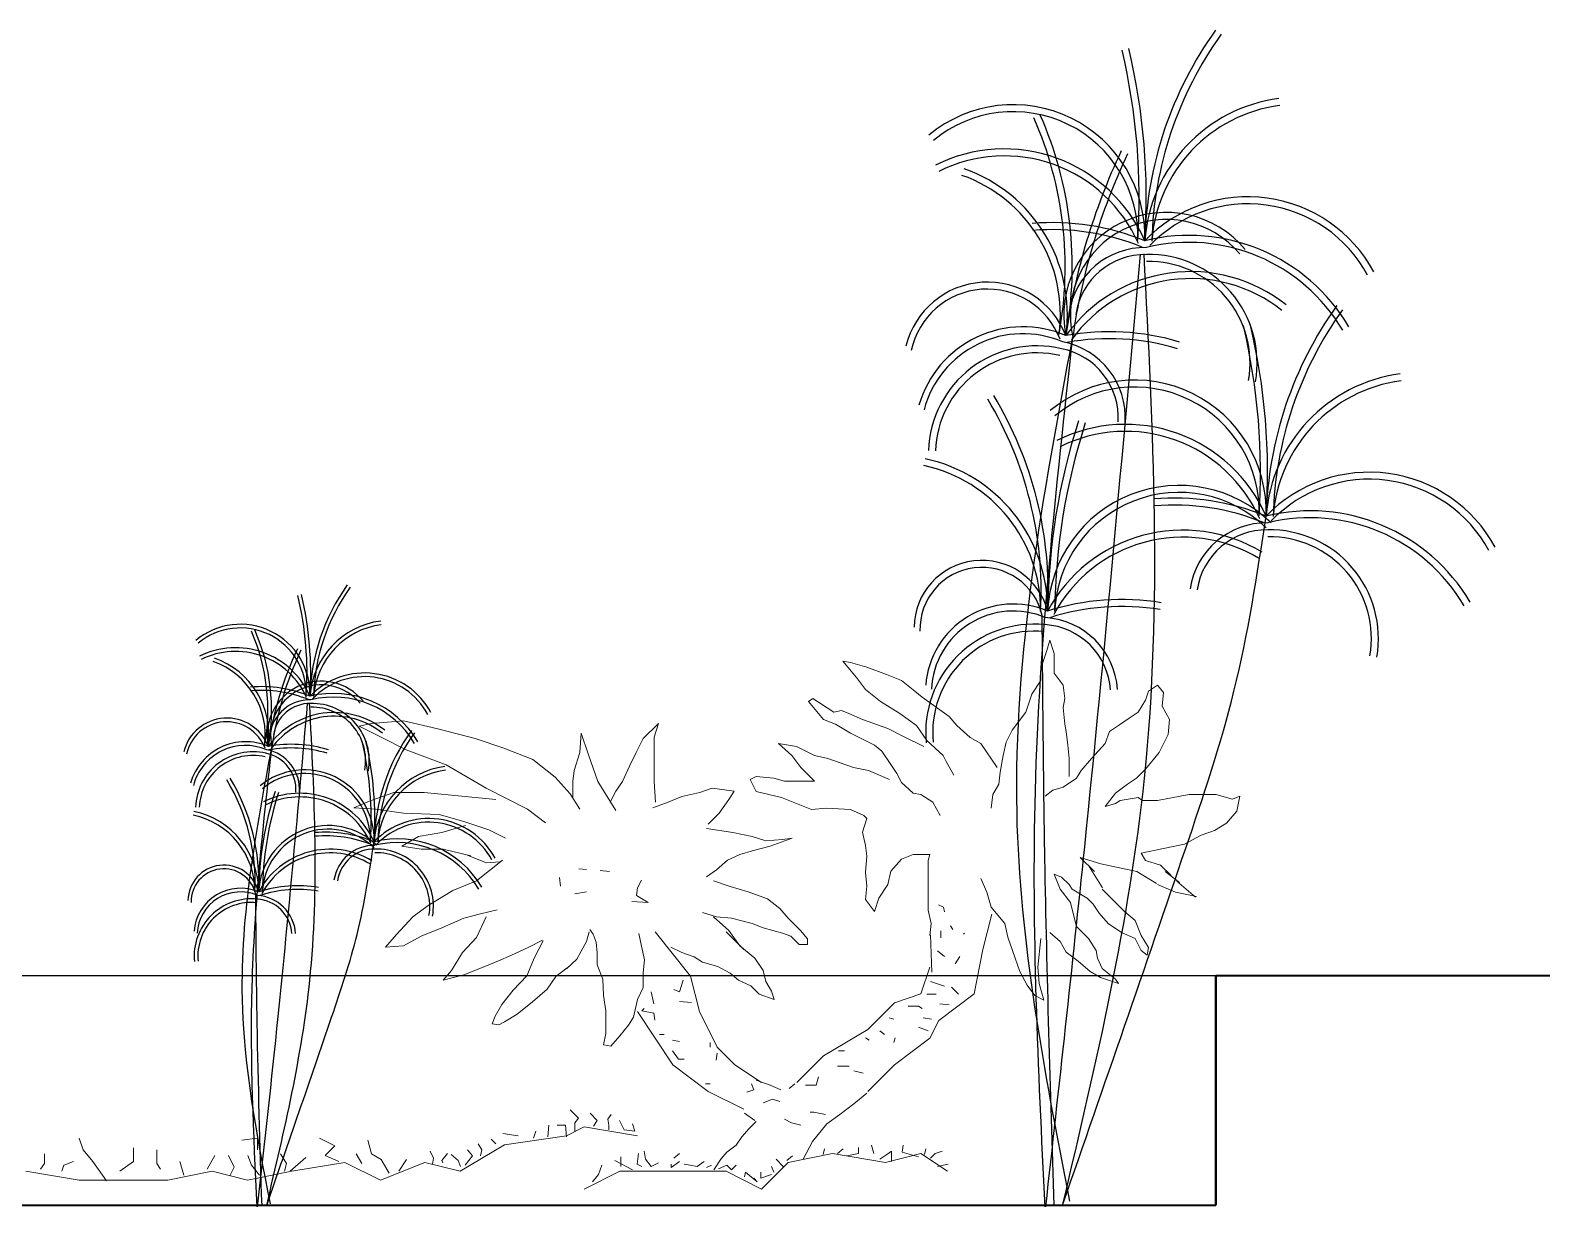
# Model space of a CAD drawing. Header units: metres. Extents: x 2330 to 2661, y 695 to 924.
# Drawn here: x 2599.136 to 2602.431, y 869.188 to 871.752 of the extents above; entities that cross this region are included whole.
import ezdxf

# ---------------------------------------------------------------- set-up
doc = ezdxf.new("R2010")
doc.units = ezdxf.units.M
doc.header["$LTSCALE"] = 20
doc.layers.add('Aux3', color=7, linetype='Continuous', true_color=0xa85400)
doc.layers.add('Columns', color=30, linetype='Continuous', lineweight=40)
doc.layers.add('Green', color=116, linetype='Continuous', lineweight=5)
doc.layers.add('Tree and Others', color=74, linetype='Continuous')

msp = doc.modelspace()

# ---------------------------------------------------------------- linework, layer by layer
at = {"layer": 'Aux3'}
for points in [[(2601.3874, 869.1941), (2601.5653, 870.1223), (2601.5644, 871.2646)], [(2601.3874, 869.1941), (2601.6552, 869.9696), (2601.7604, 870.3114), (2601.8304, 870.6931)], [(2599.6517, 869.1913), (2599.7457, 869.6819), (2599.7452, 870.2856)], [(2599.6517, 869.1913), (2599.7932, 869.6012), (2599.8488, 869.7818), (2599.8858, 869.9836)]]:
    msp.add_spline(points, degree=3, dxfattribs=at)
for points, knots in [([(2601.3501, 869.1884), (2601.3791, 869.4497), (2601.4556, 870.1404), (2601.5177, 870.8325), (2601.5563, 871.2629)], [1.099283, 1.099283, 1.099283, 1.099283, 104.727292, 275.084321, 275.084321, 275.084321, 275.084321]), ([(2601.4026, 869.2006), (2601.3474, 869.4825), (2601.2273, 870.109), (2601.3445, 870.7379), (2601.409, 871.0838)], [2.676995, 2.676995, 2.676995, 2.676995, 114.938305, 252.152892, 252.152892, 252.152892, 252.152892]), ([(2601.3485, 869.1882), (2601.3338, 869.4903), (2601.3033, 870.1236), (2601.3727, 870.754), (2601.409, 871.0838)], [1.297472, 1.297472, 1.297472, 1.297472, 120.336436, 250.901241, 250.901241, 250.901241, 250.901241]), ([(2601.3682, 869.1914), (2601.3603, 869.4431), (2601.3471, 869.8714), (2601.3437, 870.2999), (2601.3423, 870.4766)], [3.323246, 3.323246, 3.323246, 3.323246, 102.593655, 172.266242, 172.266242, 172.266242, 172.266242]), ([(2599.632, 869.1883), (2599.6473, 869.3264), (2599.6877, 869.6914), (2599.7205, 870.0572), (2599.7409, 870.2847)], [1.099283, 1.099283, 1.099283, 1.099283, 104.727292, 275.084321, 275.084321, 275.084321, 275.084321]), ([(2599.6597, 869.1948), (2599.6305, 869.3438), (2599.567, 869.6749), (2599.629, 870.0072), (2599.6631, 870.19)], [2.676995, 2.676995, 2.676995, 2.676995, 114.938305, 252.152892, 252.152892, 252.152892, 252.152892]), ([(2599.6311, 869.1882), (2599.6233, 869.3479), (2599.6072, 869.6826), (2599.6439, 870.0158), (2599.6631, 870.19)], [1.297472, 1.297472, 1.297472, 1.297472, 120.336436, 250.901241, 250.901241, 250.901241, 250.901241]), ([(2599.6415, 869.1899), (2599.6374, 869.3229), (2599.6304, 869.5493), (2599.6286, 869.7757), (2599.6278, 869.8691)], [3.323246, 3.323246, 3.323246, 3.323246, 102.593655, 172.266242, 172.266242, 172.266242, 172.266242])]:
    msp.add_open_spline(points, degree=3, knots=knots, dxfattribs=at)
at = {"layer": 'Columns'}
for p, q in [((2601.7206, 869.6919), (2601.7206, 869.1919)), ((2601.7206, 869.1919), (2601.7206, 869.6919)), ((2601.7206, 869.6919), (2602.5331, 869.6919)), ((2595.3993, 869.1919), (2601.7206, 869.1919))]:
    msp.add_line(p, q, dxfattribs=at)
at = {"layer": 'Green'}
for p, q in [((2601.3586, 870.4231), (2601.3521, 870.4002)), ((2601.3684, 870.3936), (2601.3586, 870.4231)), ((2600.9078, 870.3773), (2600.9372, 870.3413)), ((2600.9242, 870.374), (2600.9078, 870.3773)), ((2600.9601, 870.3642), (2600.9242, 870.374)), ((2601.3521, 870.4002), (2601.339, 870.361)), ((2601.3684, 870.3806), (2601.3684, 870.3936)), ((2601.3684, 870.3512), (2601.3684, 870.3806)), ((2600.9372, 870.3413), (2600.9568, 870.3152)), ((2601.0025, 870.3479), (2600.9601, 870.3642)), ((2601.0352, 870.3348), (2601.0025, 870.3479)), ((2601.339, 870.361), (2601.339, 870.3348)), ((2601.388, 870.325), (2601.3684, 870.3512)), ((2600.9568, 870.3152), (2600.9895, 870.2891)), ((2601.0646, 870.3119), (2601.0352, 870.3348)), ((2601.0809, 870.2989), (2601.0646, 870.3119)), ((2601.339, 870.3348), (2601.3194, 870.3054)), ((2601.3913, 870.2956), (2601.388, 870.325)), ((2601.5742, 870.3119), (2601.5676, 870.2923)), ((2601.5938, 870.325), (2601.5742, 870.3119)), ((2601.6068, 870.3087), (2601.5938, 870.325)), ((2601.6036, 870.2792), (2601.6068, 870.3087)), ((2600.8425, 870.2956), (2600.8327, 870.2891)), ((2600.8327, 870.2891), (2600.8654, 870.2498)), ((2600.8882, 870.2662), (2600.8425, 870.2956)), ((2600.9895, 870.2891), (2601.0319, 870.2629)), ((2601.1397, 870.2564), (2601.0809, 870.2989)), ((2601.3194, 870.3054), (2601.3063, 870.2662)), ((2601.388, 870.276), (2601.3913, 870.2956)), ((2601.3913, 870.24), (2601.388, 870.276)), ((2601.5676, 870.2923), (2601.5513, 870.2662)), ((2601.6199, 870.2498), (2601.6036, 870.2792)), ((2599.9496, 870.2473), (2599.8804, 870.2413)), ((2600.0247, 870.2293), (2599.9496, 870.2473)), ((2600.8654, 870.2498), (2600.8915, 870.24)), ((2600.9046, 870.2694), (2600.8882, 870.2662)), ((2600.9209, 870.2629), (2600.9046, 870.2694)), ((2600.9503, 870.2498), (2600.9209, 870.2629)), ((2601.0058, 870.2302), (2600.9503, 870.2498)), ((2601.0319, 870.2629), (2601.0679, 870.2368)), ((2601.1561, 870.2368), (2601.1397, 870.2564)), ((2601.3063, 870.2662), (2601.2769, 870.2269)), ((2601.5317, 870.2531), (2601.5089, 870.2368)), ((2601.5513, 870.2662), (2601.5317, 870.2531)), ((2601.6166, 870.2171), (2601.6199, 870.2498)), ((2599.8804, 870.2413), (2599.8534, 870.2353)), ((2599.8534, 870.2353), (2599.9015, 870.2113)), ((2599.9015, 870.2113), (2599.9556, 870.1842)), ((2600.1059, 870.2082), (2600.0247, 870.2293)), ((2600.3373, 870.2203), (2600.3343, 870.1782)), ((2600.3523, 870.1752), (2600.3373, 870.2203)), ((2600.5056, 870.2413), (2600.4726, 870.2082)), ((2600.4966, 870.2113), (2600.5056, 870.2413)), ((2600.4966, 870.1631), (2600.4966, 870.2113)), ((2600.8915, 870.24), (2600.9242, 870.2204)), ((2600.9242, 870.2204), (2600.9503, 870.2073)), ((2601.0385, 870.2139), (2601.0058, 870.2302)), ((2601.0842, 870.191), (2601.0385, 870.2139)), ((2601.0679, 870.2368), (2601.0907, 870.2041)), ((2601.1855, 870.2106), (2601.1561, 870.2368)), ((2601.2083, 870.1975), (2601.1855, 870.2106)), ((2601.2769, 870.2269), (2601.2639, 870.2008)), ((2601.3945, 870.2237), (2601.3913, 870.24)), ((2601.3978, 870.1943), (2601.3945, 870.2237)), ((2601.4893, 870.2237), (2601.4795, 870.1975)), ((2601.5089, 870.2368), (2601.4893, 870.2237)), ((2601.597, 870.1779), (2601.6166, 870.2171)), ((2599.9556, 870.1842), (2600.0427, 870.1511)), ((2600.169, 870.1872), (2600.1059, 870.2082)), ((2600.2321, 870.1631), (2600.169, 870.1872)), ((2600.3343, 870.1782), (2600.3223, 870.1391)), ((2600.4575, 870.1782), (2600.4425, 870.1481)), ((2600.4726, 870.2082), (2600.4575, 870.1782)), ((2600.8066, 870.191), (2600.7674, 870.1975)), ((2600.7674, 870.1975), (2600.7968, 870.1714)), ((2600.8458, 870.1714), (2600.8066, 870.191)), ((2600.9503, 870.2073), (2600.9764, 870.1943)), ((2600.9764, 870.1943), (2600.9927, 870.1812)), ((2600.9927, 870.1812), (2601.0123, 870.1518)), ((2601.0907, 870.2041), (2601.1267, 870.1714)), ((2601.2443, 870.1452), (2601.2083, 870.1975)), ((2601.2639, 870.2008), (2601.2573, 870.1714)), ((2601.4011, 870.1648), (2601.3978, 870.1943)), ((2601.4795, 870.1975), (2601.4501, 870.1648)), ((2601.5676, 870.142), (2601.597, 870.1779)), ((2600.0427, 870.1511), (2600.1299, 870.1)), ((2600.2802, 870.124), (2600.2321, 870.1631)), ((2600.3734, 870.115), (2600.3523, 870.1752)), ((2600.4425, 870.1481), (2600.4275, 870.115)), ((2600.4966, 870.115), (2600.4966, 870.1631)), ((2600.7968, 870.1714), (2600.8164, 870.1452)), ((2600.8164, 870.1452), (2600.8458, 870.1158)), ((2600.8752, 870.1648), (2600.8458, 870.1714)), ((2600.9307, 870.1452), (2600.8752, 870.1648)), ((2600.9634, 870.1387), (2600.9307, 870.1452)), ((2601.0123, 870.1518), (2601.0254, 870.1322)), ((2601.1267, 870.1714), (2601.1332, 870.1583)), ((2601.1332, 870.1583), (2601.1495, 870.1289)), ((2601.2573, 870.1714), (2601.2508, 870.1354)), ((2601.4011, 870.1256), (2601.4011, 870.1648)), ((2601.4501, 870.1648), (2601.4272, 870.1387)), ((2600.3133, 870.0879), (2600.2802, 870.124)), ((2600.3223, 870.1391), (2600.3193, 870.115)), ((2600.3193, 870.115), (2600.3193, 870.0789)), ((2600.4125, 870.0518), (2600.3734, 870.115)), ((2600.4275, 870.115), (2600.4125, 870.0939)), ((2600.4996, 870.0699), (2600.4966, 870.115)), ((2600.7184, 870.1256), (2600.7053, 870.1191)), ((2600.7053, 870.1191), (2600.7184, 870.0929)), ((2600.7576, 870.1224), (2600.7184, 870.1256)), ((2600.7804, 870.1158), (2600.7576, 870.1224)), ((2600.8164, 870.1158), (2600.7804, 870.1158)), ((2600.8458, 870.1158), (2600.8164, 870.1158)), ((2601.0091, 870.1191), (2600.9634, 870.1387)), ((2601.0254, 870.1322), (2601.0352, 870.1126)), ((2601.0352, 870.1126), (2601.0613, 870.0897)), ((2601.2508, 870.1354), (2601.2475, 870.1093)), ((2601.4174, 870.1224), (2601.388, 870.1027)), ((2601.4272, 870.1387), (2601.4174, 870.1224)), ((2601.5285, 870.1093), (2601.5481, 870.1224)), ((2601.5481, 870.1224), (2601.5676, 870.142)), ((2599.9285, 870.0909), (2599.8774, 870.0729)), ((2599.9947, 870.0909), (2599.9285, 870.0909)), ((2600.0548, 870.0849), (2599.9947, 870.0909)), ((2600.151, 870.0759), (2600.0548, 870.0849)), ((2600.1299, 870.1), (2600.2201, 870.0548)), ((2600.3343, 870.0548), (2600.3133, 870.0879)), ((2600.4125, 870.0939), (2600.4004, 870.0699)), ((2600.5567, 870.0819), (2600.5267, 870.0699)), ((2600.5958, 870.0909), (2600.5567, 870.0819)), ((2600.6229, 870.1), (2600.5958, 870.0909)), ((2600.671, 870.0939), (2600.6229, 870.1)), ((2600.6589, 870.0759), (2600.671, 870.0939)), ((2600.7184, 870.0929), (2600.7739, 870.0799)), ((2600.7739, 870.0799), (2600.8392, 870.0537)), ((2601.0613, 870.0897), (2601.0777, 870.0864)), ((2601.0777, 870.0864), (2601.1038, 870.0701)), ((2601.2345, 870.0864), (2601.2312, 870.057)), ((2601.2475, 870.1093), (2601.2345, 870.0864)), ((2601.3651, 870.0962), (2601.3488, 870.0831)), ((2601.388, 870.1027), (2601.3651, 870.0962)), ((2601.4795, 870.0603), (2601.5023, 870.0897)), ((2601.5023, 870.0897), (2601.5285, 870.1093)), ((2601.5513, 870.0799), (2601.5121, 870.0733)), ((2601.5611, 870.0733), (2601.5513, 870.0799)), ((2601.6428, 870.0831), (2601.5938, 870.0733)), ((2601.6624, 870.0864), (2601.6428, 870.0831)), ((2601.6852, 870.0864), (2601.6624, 870.0864)), ((2601.7212, 870.0864), (2601.6852, 870.0864)), ((2601.744, 870.0799), (2601.7212, 870.0864)), ((2601.7571, 870.0766), (2601.744, 870.0799)), ((2601.7734, 870.0831), (2601.7571, 870.0766)), ((2601.7669, 870.0504), (2601.7734, 870.0831)), ((2599.8774, 870.0729), (2599.8414, 870.0578)), ((2599.8414, 870.0578), (2599.8895, 870.0548)), ((2599.8895, 870.0548), (2599.9496, 870.0458)), ((2599.9496, 870.0458), (2600.0277, 870.0428)), ((2600.2201, 870.0548), (2600.2592, 870.0248)), ((2600.5267, 870.0699), (2600.4936, 870.0578)), ((2600.6138, 870.0217), (2600.6379, 870.0458)), ((2600.6379, 870.0458), (2600.6589, 870.0759)), ((2600.8392, 870.0537), (2600.8719, 870.057)), ((2600.8719, 870.057), (2600.9242, 870.0537)), ((2600.9242, 870.0537), (2600.9536, 870.0406)), ((2601.1038, 870.0701), (2601.1201, 870.0406)), ((2601.5023, 870.0668), (2601.4795, 870.0603)), ((2601.5121, 870.0733), (2601.5023, 870.0668)), ((2601.5938, 870.0733), (2601.5611, 870.0733)), ((2601.744, 870.0243), (2601.7669, 870.0504)), ((2600.0277, 870.0428), (2600.0818, 870.0278)), ((2600.0848, 870.0187), (2600.0337, 870.0037)), ((2600.0818, 870.0278), (2600.1359, 870.0097)), ((2600.6108, 870.0127), (2600.668, 870.0037)), ((2600.9601, 870.0341), (2600.9503, 870.0047)), ((2600.9536, 870.0406), (2600.9601, 870.0341)), ((2601.7179, 870.008), (2601.744, 870.0243)), ((2599.9826, 869.9947), (2599.9466, 869.9736)), ((2600.0337, 870.0037), (2599.9826, 869.9947)), ((2600.1359, 870.0097), (2600.172, 869.9917)), ((2600.668, 870.0037), (2600.71, 869.9947)), ((2600.71, 869.9947), (2600.7401, 869.9856)), ((2600.7401, 869.9856), (2600.7762, 869.9887)), ((2600.7972, 869.9917), (2600.7491, 869.9736)), ((2600.7762, 869.9887), (2600.7972, 869.9917)), ((2600.9503, 870.0047), (2600.9568, 869.9753)), ((2601.6068, 869.9687), (2601.6526, 869.9785)), ((2601.6526, 869.9785), (2601.6885, 869.9982)), ((2601.6885, 869.9982), (2601.7179, 870.008)), ((2599.9466, 869.9736), (2599.9886, 869.9676)), ((2599.9886, 869.9676), (2600.0367, 869.9676)), ((2600.0367, 869.9676), (2600.0969, 869.9526)), ((2600.1306, 869.9375), (2600.0886, 869.9543)), ((2600.683, 869.9556), (2600.6559, 869.9435)), ((2600.713, 869.9646), (2600.683, 869.9556)), ((2600.7491, 869.9736), (2600.713, 869.9646)), ((2600.9568, 869.9753), (2600.9601, 869.9524)), ((2600.9601, 869.9524), (2600.9568, 869.9164)), ((2601.0123, 869.9197), (2601.0352, 869.9459)), ((2601.0352, 869.9459), (2601.0613, 869.9557)), ((2601.0613, 869.9557), (2601.0973, 869.9557)), ((2601.0973, 869.9557), (2601.094, 869.9426)), ((2601.4703, 869.9353), (2601.4251, 869.9495)), ((2601.4251, 869.9495), (2601.456, 869.9186)), ((2601.5579, 869.9589), (2601.6068, 869.9687)), ((2601.5676, 869.9426), (2601.5579, 869.9589)), ((2600.166, 869.9435), (2600.1089, 869.8984)), ((2600.1599, 869.9396), (2600.1306, 869.9375)), ((2600.3489, 869.9228), (2600.3321, 869.9249)), ((2600.3993, 869.9186), (2600.3783, 869.9207)), ((2600.6319, 869.9225), (2600.6108, 869.9074)), ((2600.6559, 869.9435), (2600.6319, 869.9225)), ((2600.9568, 869.9164), (2600.9601, 869.887)), ((2601.0058, 869.8903), (2601.0123, 869.9197)), ((2601.094, 869.9426), (2601.094, 869.9132)), ((2601.094, 869.9132), (2601.094, 869.887)), ((2601.3815, 869.8805), (2601.3684, 869.9132)), ((2601.3684, 869.9132), (2601.3847, 869.9066)), ((2601.4737, 869.8833), (2601.4447, 869.9296)), ((2601.5488, 869.9186), (2601.4703, 869.9353)), ((2601.5916, 869.8924), (2601.5488, 869.9186)), ((2601.6003, 869.9328), (2601.5676, 869.9426)), ((2601.6232, 869.9099), (2601.6003, 869.9328)), ((2601.6416, 869.8948), (2601.6107, 869.9186)), ((2600.1089, 869.8984), (2600.0578, 869.8774)), ((2600.2901, 869.906), (2600.2922, 869.8871)), ((2600.4581, 869.8661), (2600.4602, 869.8829)), ((2600.4602, 869.8829), (2600.4686, 869.8997)), ((2600.6259, 869.8984), (2600.6619, 869.8864)), ((2600.6619, 869.8864), (2600.701, 869.8744)), ((2600.9601, 869.887), (2600.9568, 869.8576)), ((2600.9862, 869.8609), (2601.0058, 869.8903)), ((2601.094, 869.887), (2601.094, 869.8641)), ((2601.2214, 869.874), (2601.2083, 869.9034)), ((2601.4043, 869.8511), (2601.3815, 869.8805)), ((2601.3847, 869.9066), (2601.4011, 869.8903)), ((2601.4011, 869.8903), (2601.4076, 869.8805)), ((2601.4076, 869.8805), (2601.4403, 869.8609)), ((2601.4958, 869.8576), (2601.4729, 869.8805)), ((2601.5938, 869.8903), (2601.633, 869.874)), ((2601.6762, 869.863), (2601.6357, 869.8978)), ((2600.0578, 869.8774), (2600.0037, 869.8443)), ((2600.3237, 869.8703), (2600.3489, 869.8745)), ((2600.4476, 869.8535), (2600.4833, 869.8514)), ((2600.4833, 869.8514), (2600.4581, 869.8661)), ((2600.701, 869.8744), (2600.7431, 869.8593)), ((2600.7431, 869.8593), (2600.7701, 869.8383)), ((2600.9568, 869.8576), (2600.9764, 869.8315)), ((2600.9764, 869.8315), (2600.9862, 869.8609)), ((2601.094, 869.8641), (2601.094, 869.8347)), ((2601.2312, 869.8413), (2601.2214, 869.874)), ((2601.4109, 869.8217), (2601.4043, 869.8511)), ((2601.4403, 869.8609), (2601.4533, 869.8478)), ((2601.4533, 869.8478), (2601.4664, 869.8282)), ((2601.5219, 869.8315), (2601.4958, 869.8576)), ((2601.633, 869.874), (2601.6787, 869.8641)), ((2599.9706, 869.8202), (2599.9345, 869.7811)), ((2600.0037, 869.8443), (2599.9706, 869.8202)), ((2600.0337, 869.7961), (2600.0818, 869.8172)), ((2600.0818, 869.8172), (2600.1179, 869.8262)), ((2600.1299, 869.8202), (2600.1089, 869.7751)), ((2600.1179, 869.8262), (2600.154, 869.8352)), ((2600.6319, 869.8202), (2600.6018, 869.8292)), ((2600.6259, 869.8202), (2600.6589, 869.7901)), ((2600.6649, 869.8172), (2600.6319, 869.8202)), ((2600.71, 869.8052), (2600.6649, 869.8172)), ((2600.7701, 869.8383), (2600.7882, 869.8172)), ((2600.7882, 869.8172), (2600.8032, 869.8022)), ((2601.094, 869.8347), (2601.1005, 869.8053)), ((2601.1268, 869.8412), (2601.1165, 869.8463)), ((2601.1293, 869.8309), (2601.1268, 869.8412)), ((2601.2132, 869.7488), (2601.2325, 869.8261)), ((2601.2606, 869.8053), (2601.2312, 869.8413)), ((2601.4174, 869.7988), (2601.4109, 869.8217)), ((2601.4664, 869.8282), (2601.486, 869.8053)), ((2601.5448, 869.8118), (2601.5219, 869.8315)), ((2599.9345, 869.7811), (2599.9105, 869.754)), ((2599.9886, 869.7781), (2600.0337, 869.7961)), ((2600.3544, 869.7874), (2600.3492, 869.7663)), ((2600.3632, 869.7822), (2600.3562, 869.7927)), ((2600.3702, 869.7646), (2600.3632, 869.7822)), ((2600.4633, 869.7839), (2600.4686, 869.7558)), ((2600.5757, 869.6908), (2600.4984, 869.7875)), ((2600.6916, 869.7488), (2600.653, 869.7875)), ((2600.6589, 869.7901), (2600.683, 869.757)), ((2600.7341, 869.7961), (2600.71, 869.8052)), ((2600.7762, 869.7841), (2600.7341, 869.7961)), ((2600.7942, 869.7781), (2600.7762, 869.7841)), ((2600.8032, 869.8022), (2600.8152, 869.7901)), ((2600.8152, 869.7901), (2600.8303, 869.7721)), ((2601.1005, 869.8053), (2601.0973, 869.7792)), ((2601.0991, 869.7805), (2601.1014, 869.6995)), ((2601.1216, 869.7898), (2601.1216, 869.7744)), ((2601.1473, 869.7924), (2601.1422, 869.8001)), ((2601.1704, 869.7821), (2601.173, 869.7847)), ((2601.2671, 869.7759), (2601.2606, 869.8053)), ((2601.3586, 869.7857), (2601.3815, 869.7661)), ((2601.4435, 869.7726), (2601.4174, 869.7988)), ((2601.486, 869.8053), (2601.5154, 869.7857)), ((2601.5154, 869.7857), (2601.5448, 869.7726)), ((2601.5579, 869.7792), (2601.5448, 869.8118)), ((2599.9105, 869.754), (2599.9496, 869.757)), ((2599.9496, 869.757), (2599.9886, 869.7781)), ((2600.1089, 869.7751), (2600.0788, 869.742)), ((2600.184, 869.736), (2600.2231, 869.754)), ((2600.2231, 869.754), (2600.2532, 869.7691)), ((2600.2355, 869.7316), (2600.2544, 869.7673)), ((2600.3492, 869.7663), (2600.3369, 869.7453)), ((2600.372, 869.7417), (2600.3702, 869.7646)), ((2600.4686, 869.7558), (2600.4756, 869.7259)), ((2600.5567, 869.742), (2600.5327, 869.754)), ((2600.683, 869.757), (2600.716, 869.73)), ((2600.8122, 869.76), (2600.7942, 869.7781)), ((2600.8303, 869.76), (2600.8122, 869.76)), ((2600.8303, 869.7721), (2600.8303, 869.76)), ((2601.1939, 869.6522), (2601.2132, 869.7488)), ((2601.2835, 869.7301), (2601.2671, 869.7759)), ((2601.339, 869.7726), (2601.3325, 869.7105)), ((2601.3815, 869.7661), (2601.3945, 869.7432)), ((2601.4599, 869.7465), (2601.4435, 869.7726)), ((2601.5448, 869.7726), (2601.5579, 869.7465)), ((2601.5742, 869.753), (2601.5579, 869.7792)), ((2601.5709, 869.7367), (2601.5742, 869.753)), ((2600.0788, 869.742), (2600.0548, 869.7029)), ((2600.1269, 869.7119), (2600.157, 869.724)), ((2600.157, 869.724), (2600.184, 869.736)), ((2600.2187, 869.6917), (2600.2355, 869.7316)), ((2600.3281, 869.7277), (2600.3053, 869.7066)), ((2600.3369, 869.7453), (2600.3281, 869.7277)), ((2600.372, 869.7154), (2600.372, 869.7417)), ((2600.3843, 869.6838), (2600.372, 869.7154)), ((2600.4756, 869.7259), (2600.4721, 869.6978)), ((2600.5838, 869.733), (2600.5567, 869.742)), ((2600.6018, 869.7209), (2600.5838, 869.733)), ((2600.6349, 869.7119), (2600.6018, 869.7209)), ((2600.716, 869.73), (2600.7341, 869.7029)), ((2601.1293, 869.7333), (2601.1139, 869.7462)), ((2601.1627, 869.7333), (2601.1524, 869.7179)), ((2601.2933, 869.7007), (2601.2835, 869.7301)), ((2601.3945, 869.7432), (2601.4207, 869.7236)), ((2601.4207, 869.7236), (2601.4468, 869.7007)), ((2601.4631, 869.7301), (2601.4599, 869.7465)), ((2601.4729, 869.7073), (2601.4631, 869.7301)), ((2601.5579, 869.7465), (2601.5709, 869.7367)), ((2600.0548, 869.7029), (2600.0367, 869.6818)), ((2600.0367, 869.6818), (2600.0818, 869.6939)), ((2600.0818, 869.6939), (2600.1269, 869.7119)), ((2600.1893, 869.6601), (2600.2187, 869.6917)), ((2600.2817, 869.6896), (2600.2628, 869.6622)), ((2600.3069, 869.7085), (2600.2817, 869.6896)), ((2600.3861, 869.6486), (2600.3843, 869.6838)), ((2600.4721, 869.6978), (2600.4721, 869.6662)), ((2600.5595, 869.6819), (2600.5518, 869.6563)), ((2600.595, 869.6135), (2600.5757, 869.6908)), ((2600.6619, 869.6969), (2600.6349, 869.7119)), ((2600.68, 869.6818), (2600.6619, 869.6969)), ((2600.707, 869.6698), (2600.68, 869.6818)), ((2600.7341, 869.7029), (2600.7401, 869.6788)), ((2601.0973, 869.7102), (2601.078, 869.6522)), ((2601.3096, 869.6713), (2601.2933, 869.7007)), ((2601.3325, 869.7105), (2601.3357, 869.6746)), ((2601.4468, 869.7007), (2601.4697, 869.6876)), ((2601.4697, 869.6876), (2601.5089, 869.6746)), ((2601.5023, 869.6844), (2601.4729, 869.7073)), ((2601.5089, 869.6746), (2601.5023, 869.6844)), ((2600.1641, 869.6286), (2600.1893, 869.6601)), ((2600.2628, 869.6622), (2600.2313, 869.6349)), ((2600.4721, 869.6662), (2600.4598, 869.6398)), ((2600.4902, 869.6563), (2600.4953, 869.6306)), ((2600.5518, 869.6563), (2600.539, 869.6614)), ((2600.7251, 869.6518), (2600.707, 869.6698)), ((2600.7581, 869.6397), (2600.7251, 869.6518)), ((2600.7401, 869.6788), (2600.7521, 869.6578)), ((2600.7521, 869.6578), (2600.7581, 869.6397)), ((2601.078, 869.6522), (2601.02, 869.6328)), ((2601.1114, 869.6511), (2601.0908, 869.6511)), ((2601.0985, 869.6794), (2601.1293, 869.6691)), ((2601.1166, 869.5942), (2601.1939, 869.6522)), ((2601.1447, 869.6665), (2601.1601, 869.6511)), ((2601.3259, 869.6484), (2601.3096, 869.6713)), ((2601.3357, 869.6746), (2601.3455, 869.6386)), ((2600.1494, 869.6034), (2600.1641, 869.6286)), ((2600.2313, 869.6349), (2600.1977, 869.6076)), ((2600.3913, 869.6152), (2600.3861, 869.6486)), ((2600.4598, 869.6398), (2600.451, 869.6012)), ((2600.4748, 869.6203), (2600.4697, 869.6152)), ((2600.5775, 869.6332), (2600.5518, 869.6357)), ((2601.02, 869.6328), (2600.9621, 869.5748)), ((2601.0729, 869.6254), (2601.0498, 869.6254)), ((2601.0806, 869.6203), (2601.0729, 869.6254)), ((2601.1396, 869.628), (2601.1191, 869.6306)), ((2601.3455, 869.6386), (2601.3259, 869.6484)), ((2600.1431, 869.5866), (2600.1494, 869.6034)), ((2600.1578, 869.5845), (2600.1431, 869.5866)), ((2600.1704, 869.5908), (2600.1578, 869.5845)), ((2600.1977, 869.6076), (2600.1704, 869.5908)), ((2600.3913, 869.5924), (2600.3913, 869.6152)), ((2600.3913, 869.566), (2600.3913, 869.5924)), ((2600.4405, 869.5836), (2600.4212, 869.5608)), ((2600.451, 869.6012), (2600.4405, 869.5836)), ((2600.4598, 869.6135), (2600.4984, 869.5555)), ((2600.4697, 869.6152), (2600.4953, 869.61)), ((2600.4953, 869.61), (2600.4979, 869.5946)), ((2600.6337, 869.5362), (2600.595, 869.6135)), ((2601.019, 869.5972), (2601.0087, 869.5998)), ((2601.1011, 869.5972), (2601.0831, 869.5998)), ((2601.0973, 869.5555), (2601.1166, 869.5942)), ((2600.3861, 869.5414), (2600.3913, 869.566)), ((2600.4212, 869.5608), (2600.4019, 869.5379)), ((2600.4984, 869.5555), (2600.5371, 869.4975)), ((2600.5184, 869.5638), (2600.5082, 869.5638)), ((2600.5518, 869.5484), (2600.5364, 869.551)), ((2600.9621, 869.5748), (2600.8655, 869.5168)), ((2600.9651, 869.551), (2600.9574, 869.5561)), ((2600.9984, 869.5638), (2600.9882, 869.5715)), ((2601.019, 869.5458), (2601.0215, 869.5561)), ((2601.02, 869.4975), (2601.0973, 869.5555)), ((2601.0934, 869.5715), (2601.0729, 869.5792)), ((2600.4019, 869.5379), (2600.3861, 869.5414)), ((2600.5492, 869.5099), (2600.5364, 869.5279)), ((2600.6185, 869.5458), (2600.6185, 869.5356)), ((2600.6339, 869.5227), (2600.6314, 869.5073)), ((2600.6723, 869.4975), (2600.6337, 869.5362)), ((2600.8655, 869.5168), (2600.8075, 869.4588)), ((2600.9112, 869.5279), (2600.8983, 869.5279)), ((2600.5371, 869.4975), (2600.6144, 869.4395)), ((2600.5621, 869.5099), (2600.5492, 869.5099)), ((2600.7303, 869.4588), (2600.6723, 869.4975)), ((2600.9214, 869.4945), (2600.8958, 869.4945)), ((2600.9522, 869.4791), (2600.9317, 869.4842)), ((2600.9621, 869.4395), (2601.02, 869.4975)), ((2600.6185, 869.456), (2600.6083, 869.456)), ((2600.7084, 869.456), (2600.7135, 869.4431)), ((2600.7494, 869.4534), (2600.7186, 869.4637)), ((2600.7725, 869.4431), (2600.7494, 869.4534)), ((2600.8033, 869.456), (2600.7905, 869.4457)), ((2600.8495, 869.4534), (2600.8264, 869.4534)), ((2600.8547, 869.4714), (2600.8495, 869.4534)), ((2600.6144, 869.4395), (2600.6916, 869.4009)), ((2600.7135, 869.4431), (2600.6981, 869.438)), ((2600.7546, 869.4226), (2600.734, 869.4149)), ((2600.77, 869.4174), (2600.7546, 869.4226)), ((2600.9599, 869.4354), (2600.9317, 869.4123)), ((2600.3131, 869.3995), (2600.3311, 869.3815)), ((2600.3567, 869.3918), (2600.3721, 869.3763)), ((2600.4029, 869.3892), (2600.3952, 869.3789)), ((2600.7161, 869.3763), (2600.693, 869.3918)), ((2600.8444, 869.3943), (2600.8367, 869.3943)), ((2600.8701, 869.3892), (2600.8444, 869.3943)), ((2600.9009, 869.3892), (2600.8726, 869.3686)), ((2600.9317, 869.4123), (2600.9009, 869.3892)), ((2600.2387, 869.3532), (2600.2335, 869.3378)), ((2600.2669, 869.3661), (2600.2643, 869.3404)), ((2600.3028, 869.3661), (2600.2849, 869.3661)), ((2600.3054, 869.3404), (2600.3028, 869.3661)), ((2600.3439, 869.3622), (2600.3053, 869.3429)), ((2600.3311, 869.3815), (2600.3234, 869.3712)), ((2600.3234, 869.3712), (2600.3234, 869.3532)), ((2600.4598, 869.3429), (2600.3439, 869.3622)), ((2600.3721, 869.3763), (2600.3644, 869.3635)), ((2600.3952, 869.3789), (2600.3978, 869.3661)), ((2600.3978, 869.3661), (2600.3978, 869.3558)), ((2600.4312, 869.3558), (2600.4209, 869.3763)), ((2600.4543, 869.3532), (2600.4312, 869.3558)), ((2600.4491, 869.3686), (2600.4543, 869.3532)), ((2600.7032, 869.3584), (2600.6878, 869.3404)), ((2600.7186, 869.3738), (2600.7032, 869.3584)), ((2600.7956, 869.3712), (2600.7802, 869.3789)), ((2600.8162, 869.3661), (2600.7956, 869.3712)), ((2600.8726, 869.3686), (2600.8418, 869.3301)), ((2599.2515, 869.3123), (2599.2431, 869.3376)), ((2599.6315, 869.3376), (2599.5977, 869.3334)), ((2599.6315, 869.3123), (2599.6315, 869.3376)), ((2599.8003, 869.3207), (2599.7666, 869.3376)), ((2599.7792, 869.2996), (2599.8003, 869.3207)), ((2599.8805, 869.3038), (2599.8721, 869.3334)), ((2600.17, 869.3235), (2600.0734, 869.2655)), ((2600.1129, 869.325), (2600.1206, 869.3121)), ((2600.1411, 869.3353), (2600.1514, 869.325)), ((2600.1668, 869.3481), (2600.2002, 869.343)), ((2600.3053, 869.3429), (2600.17, 869.3235)), ((2600.675, 869.3224), (2600.6545, 869.307)), ((2600.6878, 869.3404), (2600.675, 869.3224)), ((2600.8418, 869.3301), (2600.8213, 869.2916)), ((2600.9753, 869.3044), (2600.9702, 869.3224)), ((2601.0369, 869.307), (2601.0395, 869.3224)), ((2599.1671, 869.3038), (2599.1671, 869.2827)), ((2599.2304, 869.2869), (2599.2093, 869.2785)), ((2599.2726, 869.2869), (2599.2515, 869.3123)), ((2599.3022, 869.2447), (2599.2726, 869.2869)), ((2599.3613, 869.2869), (2599.3317, 869.2658)), ((2599.3613, 869.3165), (2599.3613, 869.2869)), ((2599.4119, 869.3123), (2599.4119, 869.2827)), ((2599.4626, 869.2869), (2599.471, 869.2573)), ((2599.5386, 869.2996), (2599.5217, 869.27)), ((2599.5681, 869.2996), (2599.5808, 869.2742)), ((2599.6104, 869.2996), (2599.6188, 869.2785)), ((2599.6821, 869.3038), (2599.6948, 869.2827)), ((2599.737, 869.2954), (2599.7032, 869.2658)), ((2599.8088, 869.2869), (2599.7792, 869.2996)), ((2599.8468, 869.3038), (2599.8594, 869.2827)), ((2599.9016, 869.2911), (2599.8805, 869.3038)), ((2599.9185, 869.2616), (2599.9016, 869.2911)), ((2599.9565, 869.2911), (2599.9396, 869.2658)), ((2600.0077, 869.3096), (2600.0154, 869.2942)), ((2600.0154, 869.2942), (2600.0128, 869.2813)), ((2600.0462, 869.3044), (2600.0333, 869.289)), ((2600.0333, 869.289), (2600.0359, 869.2839)), ((2600.0539, 869.3019), (2600.0693, 869.289)), ((2600.0693, 869.289), (2600.0744, 869.2762)), ((2600.1001, 869.2993), (2600.0847, 869.2788)), ((2600.0898, 869.3121), (2600.1001, 869.2993)), ((2600.1206, 869.3121), (2600.118, 869.2993)), ((2600.4491, 869.2685), (2600.4106, 869.289)), ((2600.4235, 869.2839), (2600.4235, 869.2967)), ((2600.462, 869.3044), (2600.4594, 869.2813)), ((2600.4774, 869.2916), (2600.4748, 869.3096)), ((2600.4902, 869.2762), (2600.4774, 869.2916)), ((2600.5338, 869.2736), (2600.5518, 869.2865)), ((2600.5518, 869.3044), (2600.539, 869.2942)), ((2600.6057, 869.2865), (2600.5903, 869.2762)), ((2600.6416, 869.2916), (2600.6262, 869.2685)), ((2600.6545, 869.307), (2600.6416, 869.2916)), ((2600.7777, 869.2762), (2600.7623, 869.2916)), ((2600.7982, 869.2993), (2600.7854, 869.289)), ((2600.8848, 869.3042), (2600.7882, 869.2849)), ((2600.8675, 869.3147), (2600.8649, 869.3019)), ((2601.0007, 869.2849), (2600.8848, 869.3042)), ((2600.9086, 869.3147), (2600.8958, 869.3044)), ((2600.942, 869.3044), (2600.9163, 869.2993)), ((2600.942, 869.3173), (2600.942, 869.3044)), ((2601.0036, 869.3019), (2600.9882, 869.2916)), ((2601.078, 869.3042), (2601.0007, 869.2849)), ((2601.0138, 869.3096), (2601.0036, 869.3019)), ((2601.0138, 869.2865), (2601.0138, 869.3096)), ((2601.0729, 869.2967), (2601.0369, 869.307)), ((2601.1359, 869.2655), (2601.078, 869.3042)), ((2601.0883, 869.3147), (2601.0857, 869.3019)), ((2601.1088, 869.3044), (2601.0985, 869.2942)), ((2601.1242, 869.3096), (2601.1088, 869.3044)), ((2599.2428, 869.2462), (2599.1269, 869.2655)), ((2599.1671, 869.2827), (2599.1586, 869.27)), ((2599.2093, 869.2785), (2599.2051, 869.2658)), ((2599.4119, 869.2827), (2599.4204, 869.27)), ((2599.5325, 869.2655), (2599.436, 869.2462)), ((2599.6098, 869.2462), (2599.5325, 869.2655)), ((2599.5808, 869.2742), (2599.5724, 869.2573)), ((2599.7064, 869.2655), (2599.6098, 869.2462)), ((2599.6188, 869.2785), (2599.6357, 869.2573)), ((2599.6948, 869.2827), (2599.6906, 869.2658)), ((2599.8223, 869.2849), (2599.7064, 869.2655)), ((2599.8996, 869.2462), (2599.8223, 869.2849)), ((2599.9962, 869.2849), (2599.8996, 869.2462)), ((2600.0734, 869.2655), (2599.9962, 869.2849)), ((2600.4212, 869.2655), (2600.3439, 869.2269)), ((2600.3747, 869.2582), (2600.3619, 869.2428)), ((2600.3824, 869.2788), (2600.3747, 869.2582)), ((2600.4791, 869.2655), (2600.4212, 869.2655)), ((2600.4235, 869.2762), (2600.4235, 869.2839)), ((2600.4594, 869.2813), (2600.4697, 869.2762)), ((2600.5757, 869.2655), (2600.4791, 869.2655)), ((2600.5056, 869.2839), (2600.4902, 869.2762)), ((2600.5338, 869.2813), (2600.5338, 869.2736)), ((2600.5749, 869.2788), (2600.5621, 869.2813)), ((2600.5903, 869.2762), (2600.5749, 869.2788)), ((2600.653, 869.2655), (2600.5757, 869.2655)), ((2600.6211, 869.2788), (2600.6108, 869.2736)), ((2600.6545, 869.2788), (2600.6365, 869.271)), ((2600.7303, 869.2269), (2600.653, 869.2655)), ((2600.6647, 869.2685), (2600.6545, 869.2788)), ((2600.675, 869.2788), (2600.6647, 869.2685)), ((2600.6955, 869.2633), (2600.693, 869.2531)), ((2600.7212, 869.2428), (2600.6955, 869.2633)), ((2600.7289, 869.2633), (2600.7289, 869.2505)), ((2600.7289, 869.2505), (2600.752, 869.2582)), ((2600.7882, 869.2849), (2600.7303, 869.2269)), ((2600.752, 869.2762), (2600.7571, 869.2633)), ((2601.137, 869.2813), (2601.1139, 869.2762)), ((2599.32, 869.2462), (2599.2428, 869.2462)), ((2599.436, 869.2462), (2599.32, 869.2462)), ((2600.7135, 869.2505), (2600.7212, 869.2428))]:
    msp.add_line(p, q, dxfattribs=at)
at = {"layer": 'Tree and Others'}
msp.add_line((2566.1561, 869.6919), (2613.766, 869.6919), dxfattribs=at)
for centre, radius, start, end in [((2602.3894, 871.2717), 0.8238, 144.3494, 178.5056), ((2602.3894, 871.2717), 0.8085, 144.3494, 178.5056), ((2600.1603, 871.3873), 1.3935, 356.1682, 13.3201), ((2600.1603, 871.3873), 1.4088, 356.1682, 13.3201), ((2601.902, 871.269), 0.3369, 97.4963, 175.876), ((2601.2791, 871.3026), 0.287, 358.1159, 129.7907), ((2601.2791, 871.3026), 0.2718, 358.1159, 129.7907), ((2600.5839, 871.2359), 0.8085, 349.5467, 23.7028), ((2600.5839, 871.2359), 0.8238, 349.5467, 23.7028), ((2601.902, 871.269), 0.3217, 97.4963, 175.876), ((2601.2595, 871.1584), 0.3348, 23.7519, 116.5433), ((2601.2595, 871.1584), 0.3196, 23.7519, 116.5433), ((2602.7886, 870.8876), 1.4088, 154.7322, 171.8841), ((2602.7886, 870.8876), 1.3935, 154.7322, 171.8841), ((2601.0602, 871.1323), 0.3217, 352.1763, 70.556), ((2601.0602, 871.1323), 0.3369, 352.1763, 70.556), ((2601.7908, 871.077), 0.3119, 28.4383, 136.1292), ((2601.7908, 871.077), 0.2967, 28.4383, 136.1292), ((2601.3644, 870.7976), 0.535, 67.8663, 94.6996), ((2601.6127, 871.1316), 0.2233, 39.5336, 191.6597), ((2601.6124, 871.1308), 0.2088, 39.7429, 193.0114), ((2601.3644, 870.7976), 0.5198, 67.8663, 94.6996), ((2601.6621, 870.9002), 0.4046, 30.5407, 103.7527), ((2601.5669, 871.1102), 0.1683, 89.092, 171.5732), ((2601.5744, 871.0269), 0.2364, 350.043, 91.2341), ((2601.6621, 870.9002), 0.3894, 30.5407, 103.7527), ((2601.5669, 871.1102), 0.153, 89.092, 171.5732), ((2601.5744, 871.0269), 0.2211, 350.043, 91.2341), ((2601.2232, 871.0196), 0.1834, 21.3586, 166.1096), ((2601.6659, 870.8911), 0.3348, 51.5089, 144.3004), ((2601.6659, 870.8911), 0.3196, 51.5089, 144.3004), ((2601.2225, 871.0183), 0.1696, 20.7492, 167.9187), ((2602.6539, 870.6716), 0.8238, 144.3494, 178.5056), ((2602.6539, 870.6716), 0.8085, 144.3494, 178.5056), ((2601.3007, 870.8691), 0.2365, 66.7643, 163.7695), ((2600.4248, 870.7872), 1.3935, 356.1682, 13.3201), ((2600.4248, 870.7872), 1.4088, 356.1682, 13.3201), ((2601.3002, 870.8675), 0.223, 66.9928, 165.0728), ((2601.3552, 870.9076), 0.1683, 356.4791, 78.9603), ((2601.4886, 870.5599), 0.535, 73.3527, 100.186), ((2601.4886, 870.5599), 0.5198, 73.3527, 100.186), ((2601.3306, 870.8277), 0.2364, 76.8182, 178.0093), ((2601.3306, 870.8277), 0.2211, 76.8182, 178.0093), ((2601.3552, 870.9076), 0.153, 356.4791, 78.9603), ((2602.1665, 870.6689), 0.3369, 97.4963, 175.876), ((2601.5436, 870.7025), 0.287, 358.1159, 129.7907), ((2601.5436, 870.7025), 0.2718, 358.1159, 129.7907), ((2602.1665, 870.6689), 0.3217, 97.4963, 175.876), ((2600.5315, 870.5297), 0.8085, 356.9772, 31.1333), ((2600.5315, 870.5297), 0.8238, 356.9772, 31.1333), ((2602.7628, 870.4694), 1.4088, 162.1627, 179.3146), ((2602.7628, 870.4694), 1.3935, 162.1627, 179.3146), ((2601.524, 870.5582), 0.3348, 23.7519, 116.5433), ((2601.524, 870.5582), 0.3196, 23.7519, 116.5433), ((2601.0172, 870.4885), 0.3217, 359.6067, 77.9864), ((2601.0172, 870.4885), 0.3369, 359.6067, 77.9864), ((2602.0553, 870.4769), 0.3119, 28.4383, 136.1292), ((2602.0553, 870.4769), 0.2967, 28.4383, 136.1292), ((2601.6408, 870.473), 0.287, 45.692, 177.3668), ((2601.6408, 870.473), 0.2718, 45.692, 177.3668), ((2601.6289, 870.1975), 0.535, 67.8663, 94.6996), ((2601.6289, 870.1975), 0.5198, 67.8663, 94.6996), ((2601.9266, 870.3001), 0.4046, 30.5407, 103.7527), ((2601.8314, 870.5101), 0.1683, 89.092, 171.5732), ((2601.9266, 870.3001), 0.3894, 30.5407, 103.7527), ((2601.649, 870.3277), 0.3348, 58.9394, 151.7309), ((2601.649, 870.3277), 0.3196, 58.9394, 151.7309), ((2601.8314, 870.5101), 0.153, 89.092, 171.5732), ((2601.8389, 870.4268), 0.2364, 350.043, 91.2341), ((2601.8389, 870.4268), 0.2211, 350.043, 91.2341), ((2601.2109, 870.4486), 0.1481, 14.7175, 179.0606), ((2601.2107, 870.4463), 0.1351, 12.9347, 181.5176), ((2600.1812, 870.2894), 0.4354, 144.3494, 178.5056), ((2600.1812, 870.2894), 0.4273, 144.3494, 178.5056), ((2599.0031, 870.3505), 0.7365, 356.1682, 13.3201), ((2599.0031, 870.3505), 0.7445, 356.1682, 13.3201), ((2601.516, 869.9764), 0.535, 80.7831, 107.6164), ((2601.2792, 870.31), 0.1915, 66.9601, 175.6063), ((2601.279, 870.3077), 0.1785, 66.813, 177.3416), ((2601.516, 869.9764), 0.5198, 80.7831, 107.6164), ((2599.5944, 870.3057), 0.1517, 358.1159, 129.7907), ((2599.5944, 870.3057), 0.1437, 358.1159, 129.7907), ((2599.227, 870.2704), 0.4273, 349.5467, 23.7028), ((2599.227, 870.2704), 0.4354, 349.5467, 23.7028), ((2599.9236, 870.2879), 0.1781, 97.4963, 175.876), ((2599.9236, 870.2879), 0.17, 97.4963, 175.876), ((2601.3247, 870.2214), 0.2364, 84.2486, 185.4397), ((2601.3247, 870.2214), 0.2211, 84.2486, 185.4397), ((2601.3387, 870.3039), 0.153, 3.9095, 86.3908), ((2601.3387, 870.3039), 0.1683, 3.9095, 86.3908), ((2599.5841, 870.2295), 0.1769, 23.7519, 116.5433), ((2599.5841, 870.2295), 0.1689, 23.7519, 116.5433), ((2599.4787, 870.2157), 0.17, 352.1763, 70.556), ((2599.4787, 870.2157), 0.1781, 352.1763, 70.556), ((2600.3922, 870.0863), 0.7445, 154.7322, 171.8841), ((2600.3922, 870.0863), 0.7365, 154.7322, 171.8841), ((2599.8649, 870.1865), 0.1648, 28.4383, 136.1292), ((2599.8649, 870.1865), 0.1568, 28.4383, 136.1292), ((2599.6395, 870.0388), 0.2827, 67.8663, 94.6996), ((2599.6395, 870.0388), 0.2747, 67.8663, 94.6996), ((2599.7707, 870.2153), 0.118, 39.5336, 191.6597), ((2599.7706, 870.2149), 0.1104, 39.7429, 193.0114), ((2599.7465, 870.204), 0.0889, 89.092, 171.5732), ((2599.7465, 870.204), 0.0809, 89.092, 171.5732), ((2599.7969, 870.093), 0.2138, 30.5407, 103.7527), ((2599.7505, 870.16), 0.1249, 350.043, 91.2341), ((2599.7969, 870.093), 0.2058, 30.5407, 103.7527), ((2599.7505, 870.16), 0.1169, 350.043, 91.2341), ((2599.5649, 870.1561), 0.0969, 21.3586, 166.1096), ((2599.5645, 870.1554), 0.0896, 20.7492, 167.9187), ((2599.7988, 870.0882), 0.1769, 51.5089, 144.3004), ((2599.7988, 870.0882), 0.1689, 51.5089, 144.3004), ((2600.321, 869.9722), 0.4354, 144.3494, 178.5056), ((2600.321, 869.9722), 0.4273, 144.3494, 178.5056), ((2599.6058, 870.0766), 0.125, 66.7643, 163.7695), ((2599.6056, 870.0757), 0.1178, 66.9928, 165.0728), ((2599.6216, 870.0547), 0.1249, 76.8182, 178.0093), ((2599.6346, 870.0969), 0.0809, 356.4791, 78.9603), ((2599.6346, 870.0969), 0.0889, 356.4791, 78.9603), ((2599.7051, 869.9132), 0.2827, 73.3527, 100.186), ((2599.7051, 869.9132), 0.2747, 73.3527, 100.186), ((2599.1429, 870.0333), 0.7365, 356.1682, 13.3201), ((2599.1429, 870.0333), 0.7445, 356.1682, 13.3201), ((2599.6216, 870.0547), 0.1169, 76.8182, 178.0093), ((2600.0634, 869.9708), 0.1781, 97.4963, 175.876), ((2599.1993, 869.8972), 0.4273, 356.9772, 31.1333), ((2599.1993, 869.8972), 0.4354, 356.9772, 31.1333), ((2599.7342, 869.9885), 0.1517, 358.1159, 129.7907), ((2599.7342, 869.9885), 0.1437, 358.1159, 129.7907), ((2600.0634, 869.9708), 0.17, 97.4963, 175.876), ((2600.3786, 869.8653), 0.7445, 162.1627, 179.3146), ((2600.3786, 869.8653), 0.7365, 162.1627, 179.3146), ((2599.7239, 869.9123), 0.1769, 23.7519, 116.5433), ((2599.7239, 869.9123), 0.1689, 23.7519, 116.5433), ((2599.456, 869.8755), 0.1781, 359.6067, 77.9864), ((2599.456, 869.8755), 0.17, 359.6067, 77.9864), ((2599.7856, 869.8673), 0.1517, 45.692, 177.3668), ((2600.0046, 869.8693), 0.1648, 28.4383, 136.1292), ((2600.0046, 869.8693), 0.1568, 28.4383, 136.1292), ((2599.7856, 869.8673), 0.1437, 45.692, 177.3668), ((2599.7793, 869.7217), 0.2827, 67.8663, 94.6996), ((2599.7793, 869.7217), 0.2747, 67.8663, 94.6996), ((2599.9366, 869.7759), 0.2138, 30.5407, 103.7527), ((2599.9366, 869.7759), 0.2058, 30.5407, 103.7527), ((2599.7899, 869.7904), 0.1769, 58.9394, 151.7309), ((2599.7899, 869.7904), 0.1689, 58.9394, 151.7309), ((2599.8863, 869.8868), 0.0889, 89.092, 171.5732), ((2599.8863, 869.8868), 0.0809, 89.092, 171.5732), ((2599.8903, 869.8428), 0.1249, 350.043, 91.2341), ((2599.8903, 869.8428), 0.1169, 350.043, 91.2341), ((2599.5584, 869.8544), 0.0783, 14.7175, 179.0606), ((2599.5583, 869.8532), 0.0714, 12.9347, 181.5176), ((2599.5945, 869.7811), 0.1012, 66.9601, 175.6063), ((2599.7196, 869.6048), 0.2827, 80.7831, 107.6164), ((2599.7196, 869.6048), 0.2747, 80.7831, 107.6164), ((2599.6185, 869.7343), 0.1249, 84.2486, 185.4397), ((2599.5944, 869.7799), 0.0944, 66.813, 177.3416), ((2599.6185, 869.7343), 0.1169, 84.2486, 185.4397), ((2599.6259, 869.7778), 0.0809, 3.9095, 86.3908), ((2599.6259, 869.7778), 0.0889, 3.9095, 86.3908)]:
    msp.add_arc(centre, radius, start, end, dxfattribs=at)

doc.saveas('drawing.dxf')
